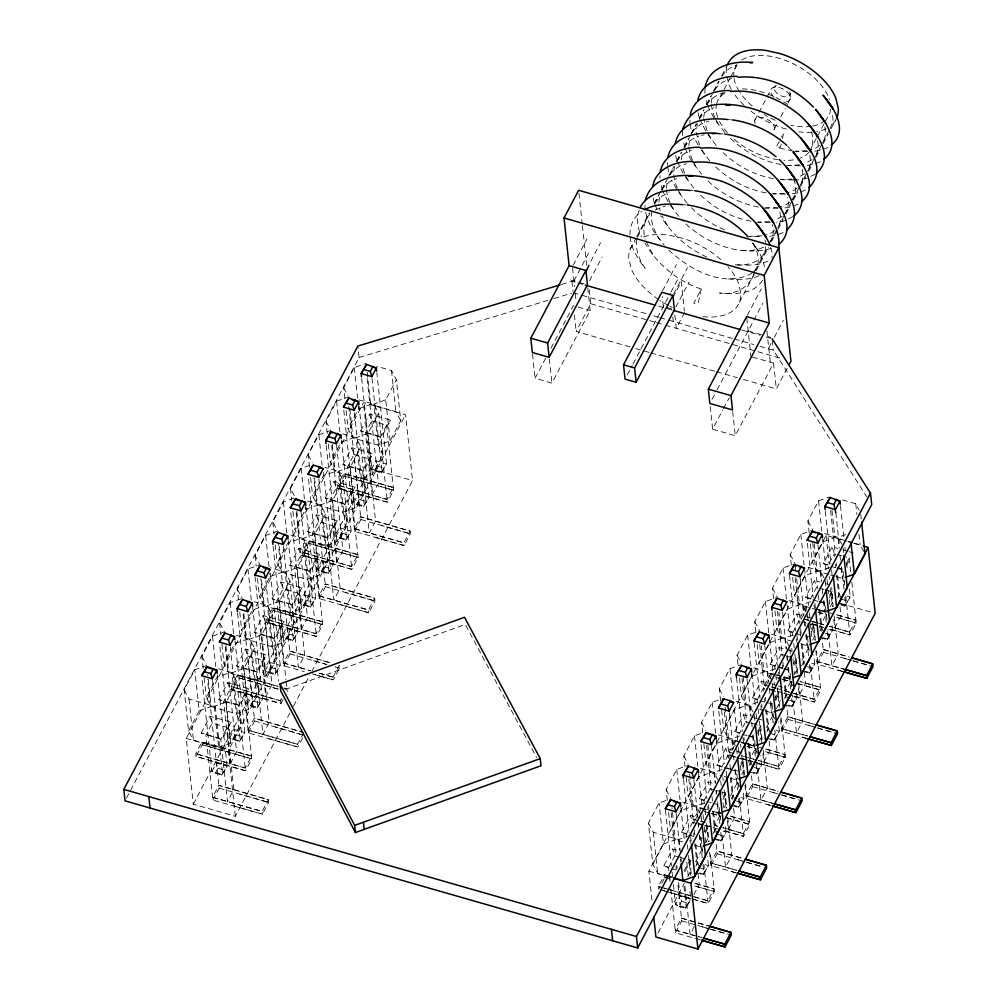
<?xml version="1.0" encoding="UTF-8"?>
<svg xmlns="http://www.w3.org/2000/svg" width="999" height="999" viewBox="0 0 999 999"><rect width="100%" height="100%" fill="white"/><g stroke="black" fill="none" stroke-linecap="round" stroke-linejoin="round"><path stroke-width="0.75" stroke-dasharray="5 3.75" d="M830.306 109.028L830.231 111.776A52.597 29.333 27.8 0 1 826.785 118.606L824.65 122.64M630.032 234.94C629.47 225.687 633.99 216.421 641.833 211.413M644.942 207.879L645.067 205.27M659.977 178.209L660.102 175.599M667.407 165.335L667.532 162.725M682.442 135.664L682.692 130.444M689.859 122.79L689.984 120.18M704.894 93.119L705.144 87.9M636.675 239.535C635.077 249.887 639.435 259.952 645.117 268.356C638.061 259.365 631.618 249.226 630.244 237.637M651.648 211.176C649.825 223.826 656.293 235.939 664.298 245.242M658.853 202.347L659.939 194.593M666.333 188.162L667.432 180.407M681.306 159.803L682.404 152.048M688.798 145.617L689.884 137.862M703.771 117.258L704.857 109.503M711.251 103.072L712.349 95.317M701.273 289.111L698.264 303.059L693.781 303.284L701.273 289.111C677.672 281.169 657.379 264.51 644.917 242.982M781.206 144.281L780.606 147.065L776.136 147.29L780.893 138.262M782.417 138.686L783.616 133.104L781.58 136.975M779.083 225.287L780.694 220.055L779.932 211.601M801.548 182.742L803.159 177.51L802.384 169.056M809.028 168.556L810.639 163.324L809.877 154.87M816.52 154.37L818.131 149.151L818.056 143.244L816.308 136.863M824 140.197L825.611 134.965L824.849 126.511M639.248 210.002C635.776 218.644 637.812 228.496 641.595 236.713M637.487 237.138L649.587 212.899M674.912 166.221C672.352 173.626 674.412 181.793 677.559 188.699M697.377 123.676L696.216 132.78L699.525 144.917M126.486 798.089L359.066 357.505L357.992 347.49M218.631 668.88L231.98 672.714L236.85 681.842L241.246 722.914L230.607 743.056L218.656 747.352L193.419 740.109L188.549 730.993L184.166 689.922L194.793 669.767L206.756 665.471M203.184 668.506L201.885 656.343L212.525 636.201L224.475 631.892L219.605 622.764L230.245 602.622L240.871 598.801M238.474 599.837L237.337 589.198L247.964 569.055L259.927 564.747L255.057 555.619L265.684 535.476L277.647 531.181L272.777 522.052L283.416 501.898L295.367 497.602L290.497 488.474L301.136 468.331L311.763 464.51M309.528 467.07L308.229 454.895L318.856 434.752L330.819 430.457M327.247 433.491L325.949 421.328L336.576 401.186L348.539 396.878M344.805 398.401L343.668 387.749L354.308 367.607L366.258 363.311M188.549 730.993L199.188 710.838L194.793 669.767M236.351 635.302L249.713 639.135L254.57 648.264L258.966 689.335L248.326 709.477L236.376 713.786L211.139 706.543L206.281 697.414L216.908 677.272L228.858 672.964L254.096 680.207L266.046 675.911L276.686 655.769L272.302 614.697L267.432 605.569L254.071 601.735M225.936 645.591L228.858 672.964L224.001 663.836L234.628 643.693L246.591 639.397L271.815 646.64L283.778 642.332L294.405 622.19L290.022 581.118L285.152 571.99L270.317 567.732M243.818 613.536L246.591 639.397L241.721 630.269L252.36 610.127L264.31 605.819L289.548 613.061L301.498 608.766L312.138 588.611L307.742 547.539L302.872 538.411L288.037 534.153M261.551 579.957L264.31 605.819L259.44 596.69L270.08 576.548L269.755 573.501M307.242 501.011L320.604 504.845L325.462 513.973L329.857 555.044L319.218 575.187L307.267 579.482L282.03 572.252L277.173 563.124L287.799 542.969L299.762 538.673L324.987 545.916L336.938 541.608L347.577 521.466L343.194 480.394L338.324 471.266L324.962 467.432M296.828 511.288L299.762 538.673L294.892 529.545L305.519 509.403L305.195 506.356M342.682 433.866L356.044 437.699L360.914 446.828L365.297 487.899L354.67 508.041L342.707 512.337L317.482 505.094L312.612 495.966L323.251 475.824L335.202 471.528L360.439 478.771L372.39 474.463L383.029 454.32L378.633 413.249L373.763 404.12L358.928 399.862M332.28 444.143L335.202 471.528L330.332 462.4L340.971 442.257L352.922 437.949L378.159 445.192L390.109 440.896L400.749 420.741L396.353 379.67L391.496 370.554L376.648 366.283M349.837 409.053L352.922 437.949L348.064 428.821L358.691 408.678L358.366 405.631M289.897 712.961L235.339 816.308L193.294 804.232L186.251 738.411L363.486 402.672L405.544 414.735L412.575 480.569L312 671.091M201.199 733.029L210.065 716.246L231.094 722.277L222.228 739.06L220.841 739.335L201.199 733.029L222.228 739.06M218.918 699.45L227.784 682.667L248.813 688.698L239.947 705.494L223.639 701.473L218.918 699.45L239.947 705.494M236.651 665.883L245.504 649.1L266.533 655.132L257.68 671.915L241.358 667.906L236.651 665.883L257.68 671.915M254.37 632.305L263.237 615.521L284.253 621.553L275.399 638.349L274.013 638.611L254.37 632.305L275.399 638.349M272.09 598.738L280.956 581.942L301.985 587.986L293.119 604.77L276.81 600.749L272.09 598.738L293.119 604.77M289.81 565.159L298.676 548.376L319.705 554.408L310.839 571.191L309.465 571.465L289.81 565.159L310.839 571.191M307.542 531.593L316.396 514.797L337.425 520.829L328.571 537.624L327.185 537.887L307.542 531.593L328.571 537.624M325.262 498.014L334.128 481.231L355.144 487.262L346.291 504.045L344.905 504.32L325.262 498.014L346.291 504.045M342.982 464.435L351.848 447.652L372.877 453.683L364.011 470.479L362.625 470.741L342.982 464.435L364.011 470.479M360.701 430.869L369.568 414.086L390.597 420.117L381.73 436.9L380.357 437.175L360.701 430.869L381.73 436.9M210.065 716.246L212.213 723.126L205.919 735.052L212.862 800.062L262.425 814.185L268.631 802.434L268.331 799.675L218.856 785.376L212.575 797.302L262.138 811.425L262.425 814.185L233.441 805.931M227.784 682.667L229.932 689.56L223.639 701.473L230.294 763.723L245.217 768.006L251.511 756.093L201.948 741.97L195.742 753.721L196.041 756.48L245.517 770.766L251.81 758.853L244.855 693.843L248.813 688.698M280.956 581.942L283.104 588.836L276.81 600.749L283.753 665.771L304.333 671.628M298.676 548.376L300.824 555.257L294.53 567.182L301.186 629.432L316.109 633.716L322.402 621.79L272.839 607.667L266.646 619.417L266.933 622.177L316.408 636.475L322.702 624.562L315.746 559.54L319.705 554.408M316.396 514.797L318.544 521.69L312.25 533.603L319.205 598.613L368.768 612.749L374.962 600.998L374.675 598.226L325.199 583.94L318.906 595.854L368.469 609.977L368.768 612.749L339.785 604.482M334.128 481.231L336.263 488.111L329.982 500.037L336.626 562.287L351.561 566.57L357.854 554.645L308.291 540.521L302.085 552.272L302.385 555.032L351.86 569.33L358.142 557.405L351.198 492.395L355.144 487.262M369.568 414.086L371.715 420.966L365.422 432.879L372.078 495.129L387 499.425L393.294 487.5L343.731 473.376L337.537 485.127L337.824 487.887L387.3 502.185L393.594 490.259L386.638 425.249L390.597 420.117M230.607 743.056L226.211 701.985L236.85 681.842M248.326 709.477L243.943 668.406L254.57 648.264M266.046 675.911L261.663 634.84L272.302 614.697M283.778 642.332L279.383 601.261L290.022 581.118M301.498 608.766L297.103 567.694L307.742 547.539M319.218 575.187L314.835 534.115L325.462 513.973M336.938 541.608L332.555 500.536L343.194 480.394M354.67 508.041L350.274 466.97L360.914 446.828M372.39 474.463L368.007 433.391L378.633 413.249M390.109 440.896L385.726 399.825L396.353 379.67M193.294 804.232L370.517 468.494L363.486 402.672M221.666 775.187L227.098 766.121L216.408 763.049L211.913 771.578L221.666 775.187L227.098 766.121L217.345 674.874M239.385 741.62L244.817 732.542L234.141 729.482L229.633 738.011L239.385 741.62L244.817 732.542L235.065 641.308M292.557 640.896L297.989 631.818L287.3 628.758L282.804 637.287L292.557 640.896L297.989 631.818L288.236 540.584M310.277 607.317L315.709 598.251L305.032 595.179L300.524 603.708L310.277 607.317L315.709 598.251L305.956 507.005M327.997 573.751L333.429 564.672L322.752 561.613L318.244 570.142L327.997 573.751L333.429 564.672L323.189 468.793M345.716 540.172L351.149 531.106L340.472 528.034L335.976 536.563L345.716 540.172L351.149 531.106L341.408 439.86M381.168 473.026L386.601 463.948L375.924 460.889L371.416 469.418L381.168 473.026L386.601 463.948L376.848 372.714M215.247 773.351L217.957 768.231L216.408 763.049M232.979 739.772L235.677 734.665L234.141 729.482M237.6 613.186L247.352 704.432L250.699 706.206L253.396 701.086L251.86 695.903L242.932 612.399M254.995 576.523L265.085 670.853L268.419 672.627L271.129 667.507L269.58 662.337L260.652 578.821M286.139 639.06L288.848 633.94L287.3 628.758M303.871 605.481L306.568 600.362L305.032 595.179M321.591 571.903L324.288 566.795L322.752 561.613M339.31 538.336L342.02 533.216L340.472 528.034M343.781 410.202L353.696 502.997L357.043 504.757L359.74 499.637L358.191 494.468L348.776 406.318M374.762 471.191L377.46 466.071L375.924 460.889M235.339 816.308L228.309 750.474L405.544 414.735M250.699 706.206L257.105 708.041L262.537 698.975L252.622 606.181M268.419 672.627L274.825 674.462L280.257 665.396L270.017 569.517M357.043 504.757L363.449 506.605L368.881 497.527L359.128 406.293M245.504 649.1L247.652 655.981L241.358 667.906L248.314 732.916L297.877 747.04L297.577 744.28L248.014 730.157L254.308 718.231L302.385 732.13L254.308 718.231M283.466 662.999L310.652 670.754L283.466 662.999L289.747 651.086L330.819 662.961L289.747 651.086M375.224 537.337L404.208 545.591L403.921 542.832L354.358 528.708L360.639 516.795L410.114 531.081L410.414 533.841L404.208 545.591L354.645 531.468L347.702 466.458L353.996 454.545L351.848 447.652M212.862 800.062L219.156 788.136L207.492 679.545M248.314 732.916L254.608 720.991L247.652 655.981L262.587 660.264L269.231 722.514L262.949 734.44L256.293 672.19L262.587 660.264L266.533 655.132M283.753 665.771L290.047 653.846L278.209 543.706M319.205 598.613L325.499 586.7L313.823 478.096M354.645 531.468L360.939 519.555L353.996 454.545L368.918 458.828L375.574 521.078L369.28 532.991L362.625 470.741L368.918 458.828L372.877 453.683M283.054 699.65L280.969 703.621L231.493 689.335L237.687 677.584L237.4 674.812L277.997 686.375L237.4 674.812L231.194 686.563L280.669 700.861L282.068 698.214M293.456 706.218L309.84 675.174M303.783 732.529L297.577 744.28L248.014 730.157M302.697 737.899L297.877 747.04L268.893 738.773M573.089 265.259L587.012 238.886M573.926 280.894L588.548 253.197M586.613 269.143L600.549 242.769M586.987 269.917L589.772 264.648M587.774 287.812L590.209 310.539L551.91 383.092L535.089 378.259L545.929 357.729M550.986 348.151L573.389 305.706L576.673 306.656M589.535 280.819L602.072 257.08M629.919 346.903L576.136 331.468L590.759 303.771L589.123 288.436M630.107 249.275L635.926 238.249M636.65 236.875L649.025 213.449M654.108 203.796L660.664 191.396M661.388 190.022L665.759 181.756M668.668 176.236L673.751 166.596M676.66 161.076L681.031 152.81M683.94 147.303L688.299 139.036M691.208 133.516L696.303 123.876M699.213 118.369L703.583 110.09M706.493 104.583L710.851 96.316M713.761 90.797L718.855 81.156M721.765 75.649L727.584 64.623M654.345 203.871L659.115 194.842M661.837 189.685L667.282 179.37M670.004 174.213L674.088 166.483M676.81 161.326L681.568 152.298M684.29 147.14L689.735 136.826M691.096 134.253L696.54 123.938M699.263 118.781L704.033 109.753M706.755 104.595L712.2 94.281M713.561 91.708L719.005 81.394M720.029 97.153L729.944 78.347M730.656 77.01L737.037 64.923M662.512 290.921L676.435 264.548M754.807 120.192L770.753 89.972M627.21 375L632.267 365.422M632.991 364.048L670.304 293.369M671.003 292.045L677.971 278.858M673.588 294.106L687.512 267.72M672.976 297.452L681.268 281.73L684.402 311.064M675.811 307.093L689.035 282.03M774.275 129.146L777.896 122.278M780.793 116.783L785.152 108.541M788.049 103.047L790.221 98.926M684.565 312.612L676.273 328.334L674.625 312.887M809.764 150.837L816.857 137.412M817.557 136.064L823.938 123.976M754.582 271.691C750.461 287.312 734.952 295.654 719.53 293.057C734.502 294.143 753.958 294.867 762.624 279.995M755.269 270.404L767.519 247.203M770.241 242.045L777.047 229.146M777.721 227.859L784.527 214.972M785.214 213.674L792.02 200.787M792.694 199.5L799.5 186.601M800.187 185.315L806.992 172.427M807.667 171.141L814.472 158.242M815.159 156.955L821.965 144.056M822.639 142.77L829.445 129.882M830.132 128.596L833.104 120.779L832.329 112.325M739.46 302.222L755.469 271.903M756.193 270.529L768.568 247.103M771.478 241.596L777.297 230.569M778.021 229.183L783.116 219.543M786.026 214.036L790.384 205.757M793.293 200.25L797.664 191.983M800.574 186.476L805.656 176.823M808.566 171.316L812.936 163.049M815.846 157.53L820.204 149.263M823.126 143.756L828.208 134.103M831.118 128.596L836.937 117.57M747.327 315.259L761.263 288.886M712.037 399.338L716.37 391.121M717.095 389.76L762.786 303.197M752.409 357.08L773.563 363.149L735.264 435.701L712.624 429.208L722.739 410.04M723.463 408.666L729.245 397.714M768.743 347.902L771.528 342.62M774.312 337.35L783.366 320.192M743.456 379.483L776.323 388.911L788.149 366.483M668.056 876.31L657.667 873.338L652.809 864.21L648.413 823.139L659.053 802.996L671.003 798.688M667.282 800.211L666.133 789.56L676.773 769.417L688.723 765.122M685.002 766.633L683.865 755.993L694.492 735.838L701.136 733.453M702.722 733.066L701.585 722.414L712.212 702.272L722.839 698.451M720.604 701.011L719.305 688.835L729.944 668.693L740.571 664.872M738.011 664.397L737.025 655.269L747.664 635.127L758.291 631.293M755.893 632.342L754.757 621.69L765.384 601.548L776.011 597.727M773.613 598.763L772.477 588.124L783.104 567.969L793.73 564.148M791.333 565.197L790.197 554.545L800.836 534.403L811.463 530.581M809.227 533.141L807.916 520.966L818.556 500.824L829.182 497.002M651.972 900.236L648.863 871.153L826.098 535.414L846.403 541.246M652.809 864.21L663.436 844.068L659.053 802.996M682.816 841.895L675.399 839.759L670.529 830.631L681.156 810.489L693.119 806.181L706.48 810.014M689.697 774.237L693.119 806.181L688.249 797.065L698.888 776.91L710.838 772.614L722.714 776.023M707.916 745.229L710.838 772.614L705.968 763.486L716.608 743.343L728.558 739.035L740.434 742.444M725.149 707.092L728.558 739.035L723.701 729.907L734.327 709.765L746.29 705.469L753.708 707.592M743.194 676.56L746.29 705.469L741.42 696.34L752.047 676.198L751.723 673.151M772.914 674.45L764.01 671.89L759.14 662.762L769.779 642.619L769.455 639.572M792.12 641.296L781.73 638.324L776.86 629.195L787.499 609.04L799.45 604.745L817.269 609.852M796.69 578.883L799.45 604.745L794.592 595.616L805.219 575.474L817.182 571.166L829.045 574.575M814.247 543.793L817.182 571.166L812.312 562.037L822.939 541.895L834.902 537.599L846.777 541.008M668.855 870.828L668.531 867.794L663.811 865.783L672.677 848.988L682.492 851.81M686.575 837.262L686.251 834.227L681.53 832.204L690.396 815.421L700.212 818.231M704.295 803.683L703.97 800.649L699.263 798.626L708.116 781.842L713.723 783.453M729.158 769.218L716.982 765.059L725.848 748.276L731.455 749.874M743.568 714.697L745.716 721.578L739.422 733.503L734.702 731.48L743.568 714.697L750.574 716.708M757.467 702.959L757.142 699.924L752.422 697.914L761.288 681.118L771.103 683.94M775.187 669.392L774.862 666.358L770.154 664.335L779.008 647.552L786.026 649.562M792.919 635.814L792.594 632.779L787.874 630.756L796.74 613.973L805.144 616.383M817.781 601.348L805.594 597.19L814.46 580.407L820.067 582.005M835.501 567.769L823.313 563.611L832.179 546.828L837.786 548.439M664.173 878.783L658.653 889.222L658.353 886.463L664.56 874.712L668.768 875.911M704.22 808.778L700.012 807.567L693.806 819.317L694.105 822.077M668.531 867.794L674.824 855.881L672.677 848.988M686.251 834.227L692.544 822.302L690.396 815.421M703.97 800.649L710.264 788.735L708.116 781.842M721.703 767.07L727.984 755.157L725.848 748.276M757.142 699.924L763.436 688.011L761.288 681.118M774.862 666.358L781.156 654.432L779.008 647.552M792.594 632.779L798.875 620.866L796.74 613.973M810.314 599.213L816.608 587.287L814.46 580.407M694.792 820.778L700.299 810.326L700.012 807.567M684.153 870.753L689.747 860.164L680.794 857.592M704.682 831.88L709.053 824.537M723.101 796.99L726.773 790.958M740.821 763.411L744.505 757.392M757.841 731.168L760.639 725.861L757.654 725.012M775.574 697.589L778.358 692.295L766.42 688.86M793.293 664.023L796.091 658.716L793.106 657.866M811.712 629.12L815.396 623.089M829.432 595.541L834.689 587.462M846.465 563.299L849.25 558.004L843.281 556.281M684.839 871.815L690.971 860.189M705.294 833.079L709.377 825.324M723.014 799.5L727.097 791.757M740.734 765.921L744.143 759.465M757.779 733.641L761.862 725.898M775.499 700.074L778.908 693.618M793.905 665.209L797.989 657.454M811.625 631.63L815.721 623.888M829.345 598.051L832.754 591.595M846.39 565.771L850.486 558.029M658.041 932.941L684.215 883.353M687.749 876.66L692.02 868.568M695.579 861.825L702.709 848.326M705.556 842.931L709.115 836.175M713.386 828.084L720.341 814.909M723.9 808.166L727.459 801.423M730.319 796.016L738.149 781.181M741.708 774.437L745.279 767.682M748.126 762.287L755.793 747.751M759.352 741.021L762.911 734.277M766.47 727.522L773.601 714.035M776.448 708.628L780.719 700.536M784.277 693.793L791.932 679.308L783.516 676.885L791.945 679.27M794.792 673.875L797.639 668.468M801.922 660.376L809.04 646.877M812.599 640.134L816.171 633.391M819.018 627.996L826.685 613.461M830.256 606.68L833.129 601.248L831.655 587.462M695.853 866.183L697.777 862.524L695.629 842.419M712.924 833.828L715.496 828.945L713.348 808.84M731.293 799.025L733.229 795.379L731.081 775.274M749.013 765.459L750.948 761.8L748.963 743.244M766.745 731.88L768.668 728.234L766.683 709.665M784.465 698.313L786.388 694.655L784.24 674.55M801.548 665.958L804.12 661.076L801.972 640.971M819.904 631.156L821.84 627.509L819.692 607.404M837.637 597.589L839.56 593.93L837.412 573.826M673.401 884.515L675.549 904.619L678.895 906.393L681.593 901.273L680.057 896.091L678.571 882.179M678.895 906.393L685.302 908.228L690.734 899.162L680.057 896.091L675.549 904.619L686.238 907.691L690.734 899.162M696.615 872.814L703.021 874.662L708.453 865.584L707.467 856.305M714.335 839.247L720.754 841.083L726.186 832.017L725.361 824.287M732.067 805.669L738.473 807.517L743.905 798.438L743.081 790.709M749.787 772.102L756.193 773.938L761.625 764.872L760.639 755.594M767.507 738.523L773.913 740.359L779.345 731.293L778.358 722.015M785.239 704.957L791.645 706.793L797.077 697.714L796.253 689.984M802.959 671.378L809.365 673.214L814.797 664.148L813.81 654.869M820.679 637.799L827.085 639.647L832.517 630.569L831.692 622.839M840.971 604.969L844.804 606.068L850.236 597.002L849.088 586.176M695.766 935.913L675.187 930.044L681.468 918.131L708.603 925.998M710.626 862.899L736.5 870.279L710.626 862.899L716.92 850.986L742.732 858.466L716.92 850.986M773.288 803.471L746.078 795.753L752.359 783.828L778.171 791.32M807.404 735.951L781.518 728.608L787.811 716.683L813.623 724.175M845.504 669.555L816.97 661.463L823.251 649.537L849.063 657.017M700.037 939.784L675.474 932.804L681.768 920.891L677.584 881.692M735.851 872.764L710.926 865.658L717.22 853.745L715.946 841.87M769.842 805.206L746.365 798.513L752.659 786.6L751.385 774.725M806.742 738.473L781.817 731.368L788.111 719.442L786.675 706.056M842.182 671.328L817.257 664.223L823.551 652.297L822.127 638.91M694.305 926.398L690.109 934.327L684.752 884.227M668.169 889.285L707.829 900.761L714.123 888.835L693.543 882.979L714.123 888.835M743.281 833.616L722.739 827.671L743.281 833.616L749.575 821.69L728.995 815.821L749.575 821.69M778.721 766.458L758.179 760.526L778.721 766.458L785.014 754.545L764.435 748.676L785.014 754.545M814.173 699.312L782.904 690.284L814.173 699.312L820.466 687.399L799.887 681.53L820.466 687.399M849.612 632.167L829.07 626.236L849.612 632.167L855.906 620.254L835.326 614.385L855.906 620.254M721.778 76.486L724.687 72.353L729.857 68.169L736.388 65.097M715.022 89.635C718.593 83.866 724.999 80.257 731.468 78.646M706.805 104.858C710.664 98.189 717.869 94.043 725.262 92.507M699.312 119.031L702.235 114.897L707.392 110.714L713.923 107.642M692.557 132.18C696.128 126.411 702.547 122.802 709.003 121.191M684.34 147.402L687.262 143.257L692.419 139.086L698.95 136.001M676.86 161.576L679.77 157.442L684.939 153.259L691.47 150.187M670.104 174.725C673.676 168.956 680.082 165.347 686.55 163.736M661.887 189.947L664.797 185.802L669.967 181.631L676.498 178.546M655.132 203.097L657.317 199.987L662.474 195.804L669.005 192.732M649.825 214.173C643.606 220.879 642.632 230.707 645.142 239.223M791.633 200.212C796.89 194.618 796.415 186.139 793.855 179.408M784.153 214.385C788.286 209.902 789.185 203.122 787.412 197.415M769.18 242.757C773.663 237.912 774.225 230.544 772.09 224.5M753.396 272.215C761.238 264.385 758.428 252.023 753.046 243.656L758.528 251.111L762.487 259.066L764.522 266.683M337.425 520.829L333.479 525.973L327.185 537.887L333.841 600.137L340.122 588.224L333.479 525.973L318.544 521.69M301.985 587.986L298.027 593.119L291.733 605.032L298.389 667.282L304.683 655.369L298.027 593.119L283.104 588.836M284.253 621.553L280.307 626.698L274.013 638.611L278.559 681.118M231.094 722.277L227.135 727.409L220.841 739.335L227.497 801.585L233.791 789.66L227.135 727.409L212.213 723.126M815.259 174.238L805.731 178.659L797.077 180.032M792.794 216.783L783.266 221.204L776.061 222.352M819.58 145.429L816.021 147.977L809.914 150.262M812.1 159.603L804.869 163.524M804.607 173.789L797.377 177.71M797.127 187.974L793.568 190.522L787.449 192.807M789.635 202.148L786.076 204.695L779.969 206.993M782.155 216.333L774.924 220.255M774.662 230.519L771.103 233.067L764.997 235.352M752.21 273.064C724.05 288.998 688.91 269.455 668.019 249.35M772.989 87.687L776.26 85.689A8.604 4.795 27.8 0 0 780.768 95.704A8.604 4.795 27.8 0 0 789.747 91.896M363.449 506.605L368.881 497.527L358.191 494.468L353.696 502.997L364.373 506.056L354.295 411.725M274.825 674.462L280.257 665.396L269.58 662.337L265.085 670.853L275.761 673.925L265.684 579.595M257.105 708.041L262.537 698.975L251.86 695.903L247.352 704.432L258.042 707.492L247.952 613.161M844.804 606.068L850.236 597.002L842.232 594.705M827.085 639.647L832.517 630.569L828.508 629.42M809.365 673.214L814.797 664.148L810.788 662.999M791.645 706.793L797.077 697.714L789.06 695.416M773.913 740.359L779.345 731.293L771.34 728.995M756.193 773.938L761.625 764.872L753.621 762.562M738.473 807.517L743.905 798.438L739.897 797.289M720.754 841.083L726.186 832.017L722.177 830.868M703.021 874.662L708.453 865.584L700.449 863.286M685.302 908.228L686.238 907.691L683.591 882.941M654.994 209.99L665.371 205.969M827.971 147.515L820.703 150.3L813.486 151.436M820.479 161.701L813.211 164.473L806.006 165.622M805.506 190.06L798.238 192.844L791.033 193.981M798.026 204.246L790.758 207.018L783.541 208.167M783.054 232.605L775.786 235.377L768.568 236.526M771.203 248.451C739.322 257.055 704.295 243.381 681.98 219.98M768.081 260.964C757.654 266.196 745.778 265.259 734.502 264.685C747.252 266.533 766.383 261.276 765.684 245.467M759.14 275.699C749.125 280.494 737.761 279.308 727.01 278.871M763.623 247.24L757.504 249.538L750.224 250.637L741.982 250.512M285.202 689.51L465.284 624.437L536.6 757.529M358.691 408.678L370.654 404.383L395.879 411.613L400.749 420.741M385.726 399.825L373.763 404.12L378.159 445.192L383.029 454.32M368.007 433.391L356.044 437.699L360.439 478.771L365.297 487.899M350.274 466.97L338.324 471.266L342.707 512.337L347.577 521.466M305.519 509.403L317.482 505.094L314.548 477.722M332.555 500.536L320.604 504.845L324.987 545.916L329.857 555.044M314.835 534.115L302.872 538.411L307.267 579.482L312.138 588.611M270.08 576.548L282.03 572.252L279.27 546.391M297.103 567.694L285.152 571.99L289.548 613.061L294.405 622.19M279.383 601.261L267.432 605.569L271.815 646.64L276.686 655.769M261.663 634.84L249.713 639.135L254.096 680.207L258.966 689.335M243.943 668.406L231.98 672.714L236.376 713.786L241.246 722.914M199.188 710.838L211.139 706.543L207.73 674.6M184.166 689.922L189.023 699.05L214.261 706.281L226.211 701.985M845.991 534.477L838.024 537.337L824.662 533.503M829.595 567.569L820.291 570.916L805.456 566.658M810.539 601.623L802.572 604.482L787.736 600.224M769.779 642.619L781.73 638.324L778.97 612.462M792.819 635.189L784.852 638.061L770.004 633.803M752.047 676.198L764.01 671.89L761.25 646.028M775.099 668.768L767.132 671.64L752.284 667.382M757.379 702.347L749.4 705.207L736.051 701.373M739.647 735.913L731.68 738.785L718.318 734.952M721.927 769.492L713.96 772.352L697.627 767.669M704.208 803.059L696.241 805.931L679.907 801.248M721.003 812.474L718.343 813.423L712.412 811.725M663.436 844.068L675.399 839.759L671.977 807.816M648.413 823.139L653.284 832.267L678.508 839.51L689.135 835.676M561.538 284.415L571.94 281.268L576.423 282.555M359.066 357.505L547.889 300.362M553.833 298.564L571.678 293.169M701.523 135.377L704.095 134.74M766.096 702.497L773.451 703.945L770.654 703.134M806.992 150.699L794.392 151.236M799.512 164.885L788.273 165.434M792.02 179.071L780.793 179.62M784.54 193.244L773.301 193.806M778.508 207.205L765.821 207.979M769.567 221.616L758.328 222.165M762.075 235.789L749.475 236.326L762.936 236.726M807.854 151.636L795.704 151.299M800.374 165.822L786.9 165.422M794.28 180.007L779.42 179.595M785.401 194.181L771.927 193.781M777.909 208.366L764.447 207.967M770.429 222.54L756.955 222.14M727.459 119.555L730.581 119.755M719.979 133.741L723.089 133.941M690.034 190.472L693.144 190.659M682.542 204.645L685.664 204.845M792.906 151.011L776.136 147.29M780.956 164.51C761.363 160.939 743.019 150.899 728.92 136.888M773.463 178.684C753.883 175.125 735.526 165.072 721.44 151.074M765.983 192.869C746.39 189.31 728.046 179.258 713.948 165.26M758.491 207.055C738.91 203.484 720.554 193.444 706.468 179.433M751.011 221.229C731.418 217.67 713.074 207.617 698.975 193.619M786.313 129.008L784.377 128.584A60.827 33.929 27.8 0 1 749.824 110.265M830.032 612.899L834.003 614.01M837.836 670.079L843.144 671.565M797.527 683.553L820.753 690.159L814.472 702.072L788.661 694.592M802.397 737.237L806.368 738.348M766.945 804.382L770.928 805.494M726.635 817.844L749.862 824.45L743.581 836.375L723.039 830.431L743.581 836.375L739.223 795.654M731.505 871.528L736.8 873.014M393.294 487.5L343.731 473.376L344.031 476.136L337.824 487.887L387.3 502.185L380.357 437.175L386.638 425.249L371.715 420.966M825.986 611.725L816.171 608.928L827.372 612.162M818.231 612.187L826.935 614.672M354.358 528.708L403.921 542.832L410.114 531.081L360.639 516.795M816.97 661.463L845.479 669.58M357.854 554.645L308.291 540.521L308.579 543.281L302.385 555.032L351.86 569.33L344.905 504.32L351.198 492.395L336.263 488.111M776.51 674.874L782.13 676.473L776.51 674.874M781.343 678.92L775.549 677.272L781.006 678.845M782.791 679.332L791.483 681.817M797.277 683.466L820.753 690.159L816.57 650.961M318.906 595.854L368.469 609.977L374.675 598.226L325.199 583.94M781.518 728.608L807.392 735.976M322.402 621.79L272.839 607.667L273.139 610.426L266.933 622.177L316.408 636.475L309.465 571.465L315.746 559.54L300.824 555.257M743.868 742.819L735.451 740.421L729.258 752.172L729.545 754.932L735.339 756.605M745.279 743.219L755.094 746.016M759.14 747.165L763.111 748.301M747.339 746.49L756.043 748.963M746.078 795.753L773.263 803.508M314.485 674.525L333.316 679.894L339.523 668.144L339.223 665.384L333.029 677.135L333.316 679.894L312.287 673.863M702.809 808.366L707.03 809.565M278.434 689.185L237.687 677.584L278.296 689.135M711.9 813.636L720.591 816.108M726.385 817.756L749.862 824.45L745.516 783.728M251.511 756.093L201.948 741.97L202.248 744.73L196.041 756.48L245.517 770.766L238.574 705.756L244.855 693.843L229.932 689.56M664.56 874.712L664.859 877.472L670.654 879.132M212.575 797.302L262.138 811.425L268.331 799.675L218.856 785.376M675.187 930.044L694.355 935.514M570.641 279.945L577.984 282.055M579.333 282.442L584.74 284.003M671.653 308.941L663.348 306.556L662.275 296.541M748.164 330.894L764.547 335.589M767.519 336.451L770.816 337.387M577.922 282.979L583.891 284.703M658.578 306.131L672.027 309.99M742.245 330.132L760.164 335.277M766.146 337L770.616 338.286M573.164 292.719L580.631 294.867M582.13 295.292L647.851 314.148M653.833 315.871L658.316 317.158M659.802 317.582L667.27 319.73M668.768 320.155L733.004 338.586M734.502 339.011L753.92 344.593M759.889 346.303L773.338 350.162L866.707 496.753M590.759 303.771L654.994 322.202M656.493 322.627L663.96 324.775M665.459 325.199L781.98 358.641M578.034 307.043L590.209 310.539M635.901 348.614L649.338 352.472M650.836 352.897L715.072 371.328M716.558 371.765L737.474 377.759M842.382 499.937L855.743 503.771L859.215 510.289M848.263 541.433L852.709 542.707M854.195 543.131L860.127 544.842L864.297 552.659M847.851 541.658L852.197 542.907M853.646 543.319L862.349 545.816M843.393 550.049L847.602 551.248M849 551.66L853.208 552.859M841.795 555.856L834.327 553.721L832.179 546.828M823.313 563.611L828.92 565.222M837.337 567.632L842.944 569.243M836.987 568.206L842.969 569.917M830.531 574.999L834.989 576.286M836.475 576.71L842.407 578.409L844.492 582.33M825.674 583.616L828.471 584.427M819.592 588.149L824.063 589.435M825.561 589.86L831.53 591.57L833.154 606.755M377.46 466.071L383.866 467.907M841.108 599.113L847.514 600.948M370.517 468.494L412.575 480.569M840.384 603.321L872.289 612.487M840.396 603.995L845.741 605.531L844.754 596.253M805.594 597.19L811.2 598.801M819.617 601.211L825.224 602.822M819.267 601.773L825.236 603.496L827.022 620.192M818.755 610.277L824.687 611.987L826.772 615.896M817.856 612.1L826.26 614.522M806.543 616.795L810.751 617.994M811.65 623.851L821.465 626.673M801.872 621.715L806.343 623.001M807.841 623.438L813.81 625.149L815.434 640.334M359.74 499.637L366.146 501.486M829.794 634.527L823.376 632.692L821.84 627.509M822.676 637.562L828.021 639.098L827.197 631.368M787.874 630.756L797.689 633.578M806.093 635.988L808.903 636.8M795.579 633.641L800.049 634.927M801.023 643.856L806.967 645.554L809.053 649.475M853.396 660.963L868.818 665.384M787.424 649.962L791.633 651.173M785.639 655.719L781.156 654.432L781.48 657.467M787.125 656.143L791.608 657.429M342.02 533.216L348.426 535.052M812.062 668.106L805.656 666.258L804.12 661.076M804.957 671.141L810.289 672.677L809.302 663.398M770.154 664.335L777.16 666.345M778.558 666.745L782.766 667.956M784.165 668.356L789.772 669.967M777.846 667.207L782.329 668.493M783.828 668.93L789.797 670.641L791.745 688.86M783.303 677.434L789.235 679.133L793.406 686.962M782.404 679.245L792.219 682.067M772.502 684.34L776.71 685.551M778.109 685.951L782.317 687.162M781.518 689.847L777.309 688.636L781.505 689.872M769.193 688.985L779.008 691.808M324.288 566.795L330.706 568.631M794.342 701.673L787.936 699.837L786.388 694.655M788.561 705.094L792.569 706.243L791.745 698.513M752.422 697.914L758.029 699.512M760.127 700.786L764.61 702.072M759.64 709.302L764.098 710.576M765.584 711.001L771.515 712.712L775.686 720.529M817.956 728.109L834.777 732.941M751.972 717.107L756.181 718.318M757.579 718.718L761.787 719.929M750.187 722.864L745.716 721.578L746.041 724.625M751.685 723.301L756.168 724.587M306.568 600.362L312.974 602.21M770.217 733.403L776.623 735.252M770.841 738.673L774.849 739.822L774.188 733.641M734.702 731.48L740.309 733.091M748.726 735.501L754.332 737.112M742.407 734.352L746.89 735.639M748.376 736.076L754.345 737.786L756.293 756.006M746.665 743.631L735.451 740.421L735.751 743.181L729.545 754.932L735.152 756.543M748.076 744.043L756.48 746.453M741.92 742.869L746.378 744.155M747.864 744.58L753.795 746.278L757.966 754.108M746.965 746.403L756.78 749.213M737.062 751.485L746.865 754.307M740.759 758.154L746.365 759.752M747.764 760.164L753.209 761.738M730.981 756.018L735.451 757.304M736.95 757.729L742.919 759.44L744.542 774.625M288.848 633.94L295.254 635.776M758.903 768.818L752.484 766.982L750.948 761.8M753.121 772.239L757.13 773.388L756.131 764.11M716.982 765.059L725.386 767.469M726.797 767.869L738.011 771.091M730.656 769.642L736.625 771.365L738.411 788.061M724.2 776.448L728.646 777.721M730.132 778.146L736.076 779.857L740.933 788.985M326.91 664.522L310.589 659.777M335.314 666.932L339.523 668.144L335.177 666.882M781.106 794.854L797.926 799.687M714.747 790.009L710.264 788.735L710.589 791.77M716.233 790.446L720.716 791.732M722.215 792.157L725.199 793.019L726.822 808.191M271.129 667.507L277.535 669.355M741.171 802.397L734.764 800.561L733.229 795.379M734.065 805.431L739.397 806.967L738.411 797.689M699.263 798.626L704.869 800.236M706.955 801.51L711.438 802.796M712.936 803.221L718.905 804.932L720.529 820.117M704.507 811.538L710.114 813.149M711.513 813.548L719.929 815.958M705.019 822.539L699.412 820.928L705.007 822.552M698.301 823.288L703.908 824.899M705.319 825.299L712.324 827.309M697.027 823.588L692.544 822.302L692.869 825.336M698.513 824.013L702.996 825.299M704.482 825.736L707.467 826.585L709.09 841.77M253.396 701.086L259.815 702.921M717.045 834.128L723.451 835.963M716.345 839.01L721.678 840.546L720.691 831.268M681.53 832.204L691.345 835.014M699.762 837.437L702.559 838.236M689.235 835.077L693.718 836.363M694.692 845.291L700.624 847.002L702.709 850.911M747.065 862.399L761.076 866.433M674.824 855.881L679.295 857.167M235.677 734.665L242.083 736.5M699.325 867.706L705.731 869.542M699.949 872.964L703.958 874.113L702.971 864.834M663.811 865.783L670.816 867.794M671.515 868.655L675.998 869.942M667.369 875.524L671.578 876.722M669.542 876.747L672.514 877.597M186.251 738.411L228.309 750.474M648.863 871.153L672.065 877.809M664.859 877.472L670.466 879.083M661.163 887.274L666.77 888.873M660.052 889.622L665.659 891.233M667.07 891.645L690.396 898.413M693.194 899.237L708.129 903.521L714.422 891.595L710.227 852.397M217.957 768.231L224.363 770.067M681.593 901.273L687.999 903.121M710.214 929.145L727.035 933.978M387 499.425L337.537 485.127L372.078 495.129L378.371 483.216L366.995 377.385M812.012 623.975L817.794 625.649M819.242 626.073L826.473 628.159M823.251 649.537L849.075 657.005M823.551 652.297L851.323 660.327M852.771 660.739L871.578 666.171M360.939 519.555L410.414 533.841L381.481 525.486M351.561 566.57L302.085 552.272L336.626 562.287L342.919 550.362L331.543 444.53M769.33 689.035L782.354 692.794M783.803 693.219L791.033 695.304M793.93 696.141L814.472 702.072L810.276 662.874M787.811 716.683L816.283 724.912M788.111 719.442L815.883 727.472M817.332 727.896L837.574 733.741M325.499 586.7L374.962 600.998L346.041 592.632M316.109 633.716L266.646 619.417L301.186 629.432L307.48 617.507L296.104 511.675M741.121 758.278L746.902 759.952M748.351 760.364L755.581 762.449M758.478 763.286L779.02 769.23L785.314 757.304L780.956 716.583M752.359 783.828L778.184 791.295M752.659 786.6L776.098 793.368M781.88 795.042L800.686 800.474M290.047 653.846L326.498 664.385M714.809 825.386L717.457 826.148M280.669 700.861L231.194 686.563L231.493 689.335L280.969 703.621L280.182 696.303M705.669 825.424L720.142 829.607M717.22 853.745L744.992 861.762M746.44 862.187L760.901 866.37M254.608 720.991L304.071 735.289L275.15 726.935M658.353 886.463L662.562 887.674M663.96 888.086L669.567 889.697M670.966 890.109L690.109 895.641M707.829 900.761L692.919 896.453L699.2 884.552L698.064 873.925M245.217 768.006L195.742 753.721L230.294 763.723L236.588 751.81L225.212 645.966M662.999 890.484L690.521 898.438M691.995 898.85L708.129 903.521L703.945 864.322M681.468 918.131L709.939 926.348M681.768 920.891L696.44 925.124M697.914 925.549L709.54 928.92M710.988 929.332L729.794 934.764M219.156 788.136L268.631 802.434L239.698 794.08M844.093 658.241L850.686 660.177M808.653 725.386L815.234 727.322M754.532 762.125L779.02 769.23L774.837 730.019M773.201 792.532L779.794 794.467M714.834 825.349L717.469 826.123M737.761 859.677L744.342 861.613M702.309 926.822L708.903 928.758M724.462 229.72C710.851 224.138 698.526 215.509 688.448 204.807M706.78 257.018C687.624 248.426 671.44 233.853 660.651 215.871M787.786 146.366L791.995 150.749M716.283 121.616L725.037 132.842M707.866 134.565L716.708 145.979M701.31 149.975L710.064 161.214M693.818 164.161L701.735 174.338M685.401 177.098L694.243 188.524M678.845 192.52L687.599 203.759M670.429 205.469L679.27 216.883M660.089 239.997C653.034 230.994 646.59 220.866 645.217 209.278M752.459 242.844L758.528 251.111L752.759 243.094M713.823 117.857L707.966 106.581M705.569 130.782L699.974 119.505M698.076 144.967L694.005 137.437M691.358 160.402L685.501 149.126M683.104 173.327L677.509 162.05M676.385 188.774L671.54 179.982M668.131 201.686L663.049 191.671M715.484 119.031L719.979 126.536M707.991 133.217L712.499 140.722M702.01 149.9L705.007 154.907M693.019 161.576L697.527 169.081M685.539 175.762L690.034 183.267M678.046 189.935L682.554 197.452M670.566 204.121L675.062 211.626M667.582 225.811L662.087 215.821M652.609 254.171L645.629 240.459M807.916 520.966L812.786 530.094M790.197 554.545L795.067 563.673M772.477 588.124L777.347 597.252M789.023 645.891L784.852 638.061L785.988 648.713M754.757 621.69L759.615 630.819M737.025 655.269L741.196 663.086M719.305 688.835L723.476 696.665M701.585 722.414L705.756 730.244M718.131 780.182L713.96 772.352L715.097 783.004M720.429 817.344L718.343 813.423L717.045 801.26M683.865 755.993L688.036 763.81M700.411 813.748L696.241 805.931L697.377 816.583M666.133 789.56L670.304 797.389M343.668 387.749L347.839 395.579M325.949 421.328L330.12 429.145M308.229 454.895L312.4 462.724M237.337 589.198L242.195 598.326M201.885 656.343L206.056 664.173M707.454 105.332L705.644 98.626M685.002 147.877L683.179 141.171M662.537 190.422L660.726 183.716M655.057 204.595L657.592 210.839M714.984 117.795L712.512 111.588L711.188 104.408M707.005 130.732L703.696 118.594M692.532 160.34L690.059 154.133L688.723 146.953M684.552 173.277L682.042 165.447M670.067 202.884L667.594 196.678L666.271 189.498M263.237 615.521L265.372 622.414L272.028 684.665L265.734 696.578L259.091 634.328L265.372 622.414L280.307 626.698L285.989 679.832M839.56 593.93L840.721 597.814M768.668 728.234L769.829 732.117M715.496 828.945L716.658 832.829M697.777 862.524L698.938 866.408M764.959 239.96L765.659 242.52M770.654 247.427L772.002 252.497L772.04 258.142M698.151 112.812L698.963 117.02M690.134 124.188L691.47 131.194M675.699 155.357L676.498 159.565M667.669 166.733L669.018 173.739M653.234 197.902L654.045 202.11M659.577 207.992L660.114 210.851M860.776 514.41L861.263 518.981M855.743 503.771L856.88 514.41M858.99 534.19L860.127 544.842M849.25 558.004L850.873 573.176M851.847 582.292L856.205 623.014L849.912 634.927L829.37 628.995L849.912 634.927L845.566 594.205M840.496 505.756L844.13 539.785M844.954 547.514L845.279 550.599M846.603 562.974L847.102 567.619M843.531 552.559L842.881 546.465L838.024 537.337L839.16 547.989M843.131 571.44L844.917 588.136M835.826 512.737L839.46 546.765M841.608 566.87L844.093 590.059M839.972 555.594L840.459 560.152M841.27 567.769L842.407 578.409M831.98 510.214L834.902 537.599M830.631 510.427L835.426 555.269M836.25 562.999L836.588 566.096M834.652 556.755L834.327 553.721L828.034 565.634L828.358 568.668M835.464 564.348L835.788 567.382M836.6 574.974L839.035 597.739M840.009 606.855L840.983 615.971L834.689 627.884L833.553 617.257M825.311 511.226L830.931 563.798M831.593 569.979L832.08 574.625M826.098 535.414L829.207 564.51M834.128 615.871L838.186 653.821L831.892 665.746L827.996 629.308M829.17 576.261L829.495 579.295M830.469 588.411L832.417 606.63M818.556 500.824L821.802 531.256M822.614 538.861L826.41 573.351M827.06 579.545L827.559 584.178M828.221 590.359L828.558 593.456M829.22 599.637L829.707 604.283M825.811 586.126L825.162 580.044L820.291 570.916L821.44 581.568M817.931 544.767L821.74 580.332M823.888 600.436L826.198 622.09M822.252 589.173L822.739 593.731M823.551 601.336L824.687 611.987M812.749 542.457L817.706 588.848M818.368 595.029L819.03 601.211M819.043 610.064L821.315 631.318M810.364 543.793L812.312 562.037M814.859 603.234L815.346 607.792M807.417 543.244L813.198 597.377M814.035 605.107L814.36 608.204M812.749 621.977L814.697 640.197M815.833 650.824L817.257 664.223M800.836 534.403L804.083 564.822M804.545 568.269L808.516 605.382M809.34 613.111L809.839 617.757M810.501 623.938L811.163 630.119M811.325 631.668L812.15 639.397M808.091 619.705L807.442 613.611L802.572 604.482L803.708 615.134M807.517 637.062L809.14 652.247M800.211 578.334L804.02 613.91M804.844 621.64L805.331 626.286M806.168 634.015L808.478 655.656M804.357 621.216L804.844 625.786M805.831 634.914L806.967 645.554M772.264 340.147L773.338 350.162M773.563 363.149L776.323 388.911M795.229 565.197L795.716 569.755M795.192 577.572L799.987 622.414M800.649 628.608L801.31 634.79M798.875 620.866L799.2 623.9M800.012 631.493L800.499 636.051M801.31 643.631L803.583 664.897M804.395 672.489L805.531 683.116L799.237 695.029L797.939 682.879M766.907 330.719L770.279 362.212M792.632 577.36L794.592 595.616M796.965 635.277L797.614 641.37M789.535 575.274L795.479 630.943M796.303 638.673L796.64 641.77M796.091 658.716L797.714 673.9M798.688 683.016L802.734 720.966L796.453 732.891L792.394 694.929M793.73 643.406L794.217 647.964M794.867 654.033L796.965 673.776M783.104 567.969L786.525 599.924M787.162 604.932L790.796 638.948M791.782 648.239L792.12 651.323M792.944 659.053L793.443 663.698M794.267 671.428L794.592 674.525M789.884 648.713L790.534 654.795M782.492 611.912L786.463 649.025M787.112 655.219L787.612 659.852M788.436 667.582L790.758 689.235M786.8 656.318L787.287 660.876M787.936 666.957L789.235 679.133M746.79 318.019L750.923 356.655M777.472 611.151L782.254 655.993M782.916 662.175L783.416 666.82M782.292 665.059L782.617 668.106M783.591 677.21L785.863 698.463M774.912 610.938L776.86 629.195M779.245 668.855L779.894 674.937M772.14 611.937L777.921 666.071M778.583 672.252L778.92 675.349M778.358 692.295L779.982 707.479M775.836 675.461L776.323 680.019M777.135 687.612L779.245 707.354M780.544 719.492L781.817 731.368M769.605 640.047L773.076 672.527M774.063 681.805L774.387 684.902M775.549 695.729L776.048 700.361M765.384 601.548L768.805 633.491M772.801 688.373L771.99 680.769L767.132 671.64L768.268 682.28M772.077 704.208L774.025 722.427M764.772 645.491L768.568 681.056M769.392 688.786L769.892 693.431M770.716 701.161L773.026 722.814M770.541 703.583L771.515 712.712M759.74 644.717L764.535 689.572M765.359 697.302L765.696 700.386M763.436 688.011L763.76 691.046M764.572 698.638L764.897 701.673M765.709 709.265L767.981 730.519M769.118 741.146L770.092 750.261L763.798 762.175L762.662 751.548M732.679 411.463L735.264 435.701M757.192 644.505L759.14 662.762M761.688 703.945L762.012 706.992M754.083 642.419L760.039 698.089M760.863 705.831L761.188 708.915M760.639 725.861L762.262 741.046M763.236 750.162L767.294 788.124L761.001 800.037L756.942 762.075M758.116 709.04L758.603 713.598M759.415 721.178L761.688 742.444M751.872 673.626L755.344 706.106M756.168 713.835L756.668 718.468M757.991 730.843L758.491 735.489M747.664 635.127L751.073 667.07M754.919 720.416L754.27 714.335L749.4 705.207L750.549 715.858M747.04 679.058L751.011 716.171M751.673 722.364L752.172 726.997M752.996 734.727L755.306 756.38M752.659 735.626L753.795 746.278M742.02 678.296L746.815 723.139M747.989 742.844L750.424 765.609M739.472 678.084L741.42 696.34M710.189 406.481L712.624 429.208M743.968 737.524L744.292 740.571M736.525 677.547L742.307 731.668M742.969 737.849L743.468 742.494M740.559 744.13L740.883 747.165M741.695 754.757L743.968 776.011M744.942 785.127L746.365 798.513M734.315 708.741L737.786 741.221M738.448 747.402L739.11 753.596M740.434 765.971L741.258 773.701M729.944 668.693L733.191 699.113M737.2 753.995L736.55 747.914L731.68 738.785L732.816 749.425M729.32 712.637L733.129 748.201M735.439 769.854L737.587 789.959M733.628 757.042L733.953 760.077M734.939 769.205L736.076 779.857M724.3 711.862L729.258 758.266M729.919 764.447L730.419 769.08M727.984 755.157L728.308 758.191M730.419 777.934L732.692 799.188M733.666 808.303L734.64 817.407L728.346 829.32L727.047 817.182M721.578 710.139L723.701 729.907M726.236 771.103L726.723 775.661M718.805 711.113L724.425 763.698M727.796 817.307L731.842 855.269L725.561 867.182L721.827 832.267M722.839 777.709L723.164 780.743M724.138 789.847L726.073 808.066M672.789 317.145L673.251 321.441M712.212 702.272L715.634 734.215M716.283 740.296L720.067 774.799M720.729 780.981L721.228 785.626M721.89 791.807L722.215 794.904M723.039 802.634L723.538 807.267M711.6 746.203L715.571 783.328M716.395 791.058L716.72 794.143M717.544 801.885L719.867 823.526M715.908 790.609L716.233 793.656M706.58 745.441L711.363 790.284M712.025 796.478L712.524 801.111M712.699 811.5L714.972 832.766M703.858 743.706L705.968 763.486M708.516 804.67L709.003 809.24M701.086 744.692L706.867 798.813M707.692 806.543L708.029 809.64M704.944 809.764L705.594 815.833M706.405 823.426L708.353 841.645M709.49 852.272L710.926 865.658M694.492 735.838L697.752 766.27M698.563 773.875L702.185 806.817M703.009 814.56L703.496 819.192M704.332 826.922L704.819 831.568M705.481 837.749L705.981 842.394M701.261 816.583L701.748 821.141M701.186 838.511L702.971 855.206M693.88 779.782L697.839 816.895M698.501 823.076L698.838 826.173M699.824 835.451L702.309 858.653M698.026 822.664L698.513 827.222M699.325 834.827L700.624 847.002M688.848 779.008L693.643 823.863M694.305 830.044L694.804 834.689M693.681 832.929L694.005 835.963M694.817 843.556L697.09 864.822M686.138 777.284L688.249 797.065M690.634 836.725L691.121 841.283M683.528 779.807L689.148 832.392M689.972 840.122L690.297 843.218M689.747 860.164L691.37 875.349M687.387 844.854L687.874 849.4M688.523 855.481L690.634 875.211M676.773 769.417L680.019 799.837M680.831 807.442L684.452 840.396M686.775 862.05L688.261 875.961M689.909 891.433L690.571 897.614M676.148 813.361L680.119 850.474M680.781 856.655L681.281 861.3M678.508 839.51L679.657 850.149M680.631 859.277L680.956 862.324M671.128 812.587L675.761 855.893M676.748 865.171L677.085 868.256M675.961 866.508L676.286 869.542M668.581 812.374L670.529 830.631M665.471 810.289L671.415 865.958M672.077 872.152L672.577 876.785M669.505 876.91L669.992 881.455M670.804 889.048L675.474 932.804M653.284 832.267L657.667 873.338M578.958 193.356L582.242 224.026M582.405 225.562L587.162 270.03M572.552 268.019L574.537 286.613M575.299 293.768L576.061 300.924M571.94 281.268L573.014 291.283M574.363 314.797L576.136 331.468M549.313 358.841L551.91 383.092M532.492 354.021L535.089 378.259M391.496 370.554L395.879 411.613M372.015 378.146L382.093 472.477L371.416 469.418L361.501 376.635M367.232 372.44L370.654 404.383M354.308 367.607L357.555 398.027M346.104 410.564L348.064 428.821M336.576 401.186L339.835 431.605M336.576 445.292L346.653 539.635L335.976 536.563L326.223 445.329M328.384 444.143L330.332 462.4M318.856 434.752L322.115 465.184M318.843 478.871L328.933 573.201L318.244 570.142L308.167 475.799M310.664 477.722L312.612 495.966M301.136 468.331L304.383 498.751M301.124 512.437L311.201 606.78L300.524 603.708L290.447 509.378M290.497 488.474L291.795 500.649M292.944 511.288L294.892 529.545M283.416 501.898L286.825 533.853M283.404 546.016L293.481 640.347L282.804 637.287L273.052 546.041M272.777 522.052L274.076 534.215M275.212 544.867L277.173 563.124M286.151 681.355L287.25 691.708M265.684 535.476L269.106 567.42M255.057 555.619L256.194 566.271M257.492 578.433L259.44 596.69M247.964 569.055L251.386 600.998M239.772 612.012L241.721 630.269M230.245 602.622L233.654 634.565M230.232 646.74L240.309 741.071L229.633 738.011L219.555 643.668M219.605 622.764L220.904 634.939M221.89 644.068L224.001 663.836M212.525 636.201L215.772 666.62M212.512 680.307L222.59 774.65L211.913 771.578L201.998 678.796M214.261 706.281L218.656 747.352M204.158 677.634L206.281 697.414M189.023 699.05L193.419 740.109M790.172 93.369L790.371 97.29M702.871 316.633A60.827 33.929 27.8 0 0 740.821 293.119L738.373 282.817A60.827 33.929 27.8 0 0 727.959 266.708M672.327 307.467A60.827 33.929 27.8 0 1 669.755 306.181M668.481 305.507A60.827 33.929 27.8 0 1 659.777 300.324M658.603 299.525A60.827 33.929 27.8 0 1 631.206 268.681L628.746 258.391A60.827 33.929 27.8 0 1 635.202 241.97M643.668 236.963A60.827 33.929 27.8 0 1 668.231 235.052L682.667 238.262A60.827 33.929 27.8 0 1 721.827 260.527M835.651 120.23A60.827 33.929 27.8 0 1 831.855 124.875M826.111 128.709A60.827 33.929 27.8 0 1 816.62 131.681M812.112 132.243A60.827 33.929 27.8 0 1 798.813 131.793M744.13 105.32A60.827 33.929 27.8 0 1 732.092 90.759M731.305 89.398A60.827 33.929 27.8 0 1 728.683 84.028L726.223 73.726A60.827 33.929 27.8 0 1 727.097 66.021M824.937 120.479A52.597 29.333 27.8 0 1 812.624 126.061M811.2 126.311A52.597 29.333 27.8 0 1 790.996 125.312M775.212 120.217A52.597 29.333 27.8 0 1 764.335 114.66M752.172 105.981A52.597 29.333 27.8 0 1 739.909 92.42M739.16 91.246A52.597 29.333 27.8 0 1 734.103 78.659M733.903 77.21A52.597 29.333 27.8 0 1 736.812 64.798M741.77 60.04A52.597 29.333 27.8 0 1 790.808 62.637A52.597 29.333 27.8 0 1 829.495 99.713M809.053 152.185A52.597 29.333 27.8 0 1 800.211 158.154M793.481 159.89A52.597 29.333 27.8 0 1 783.878 160.327M777.934 159.728A52.597 29.333 27.8 0 1 770.154 158.154L757.492 153.796A52.597 29.333 27.8 0 1 732.304 137.65M727.372 132.667A52.597 29.333 27.8 0 1 719.467 121.316M717.757 117.358A52.597 29.333 27.8 0 1 716.308 105.27M716.57 103.983A52.597 29.333 27.8 0 1 726.523 92.195M742.332 88.948A52.597 29.333 27.8 0 1 788.798 105.232M811.325 131.968A52.597 29.333 27.8 0 1 812.699 137.113L812.512 145.355A52.597 29.333 27.8 0 1 810.002 150.961M755.182 123.664A10.752 5.994 27.8 0 1 766.408 118.906A10.752 5.994 27.8 0 1 772.04 131.431M774.013 97.203A10.752 5.994 27.8 0 1 774.237 87.313A10.752 5.994 27.8 0 1 789.148 94.181A10.752 5.994 27.8 0 1 783.74 101.686M770.903 673.276L764.697 685.027L764.997 687.787L771.191 676.036L770.903 673.276L775.112 674.475L770.903 673.276M806.343 606.118L800.149 617.869L800.436 620.641L806.643 608.891L806.343 606.118M378.658 485.976L344.031 476.136L393.594 490.259L378.658 485.976M841.27 618.731L835.626 617.145L856.205 623.014L841.27 618.731M343.219 553.121L308.579 543.281L358.142 557.405L343.219 553.121M307.767 620.279L273.139 610.426L322.702 624.562L307.767 620.279M770.379 753.021L764.735 751.435L785.314 757.304L770.379 753.021M236.875 754.57L202.248 744.73L251.81 758.853L236.875 754.57M699.487 887.312L693.843 885.738L714.422 891.595L699.487 887.312M702.397 937.761L698.413 936.65L702.372 937.799M333.029 677.135L317.595 672.727L333.029 677.135M286.963 688.948L283.966 688.086L286.963 688.948M721.053 813.561L712.637 811.163L721.041 813.598M808.553 620.292L802.946 618.681L808.541 620.304M815.559 622.302L809.952 620.691L815.546 622.327M821.166 623.913L816.97 622.702L823.788 624.712L821.166 623.913M768.905 686.226L764.697 685.027L768.893 686.238M775.911 688.236L770.304 686.625L775.898 688.261M733.453 753.371L729.258 752.172L733.453 753.383M750.274 758.204L741.87 755.793L754.22 759.377L750.274 758.204M698.014 820.529L693.806 819.317L698.001 820.529"/><path stroke-width="1.5" d="M778.758 247.877C781.817 216.146 748.488 191.408 721.815 181.306C697.052 173.626 654.832 168.406 645.317 200.037M652.809 185.864C656.256 167.994 676.248 161.064 692.444 161.463M660.289 171.678C663.748 153.809 683.741 146.878 699.937 147.278M667.782 157.492C672.851 134.615 700.461 131.181 719.979 133.741M675.262 143.319C680.331 120.429 707.954 116.995 727.459 119.555M682.754 129.133C695.916 90.884 751.66 104.408 778.184 119.256C797.652 131.718 832.716 164.585 808.903 187.612M690.234 114.947C693.693 97.09 713.686 90.147 729.882 90.547M697.727 100.774C701.173 82.905 721.166 75.974 737.362 76.374M705.207 86.588C709.59 65.659 734.452 60.452 752.734 62.55L749.849 62.762M772.115 338.711L870.479 493.156L871.702 504.607L637.674 947.951L125.037 800.848L123.814 789.397L357.842 346.054L560.052 284.865M206.169 667.17L216.845 670.242L212.35 678.771L201.661 675.699L207.093 666.633L216.845 670.242L217.183 673.326M230.569 635.514L234.565 636.663L230.07 645.192L219.38 642.132L224.812 633.054L234.565 636.663L234.902 639.76M254.832 574.974L259.328 566.445L260.264 565.909L266.671 567.744L270.017 569.517L265.509 578.046L254.832 574.974L260.264 565.909M302.797 501.598L305.457 502.372L300.961 510.901L290.284 507.829L295.704 498.763L305.457 502.372L305.794 505.457M308.004 474.263L312.5 465.734L313.436 465.184L319.842 467.02L323.189 468.793L318.681 477.322L308.004 474.263L313.436 465.184M341.233 438.311L340.909 435.227L331.156 431.618L325.724 440.684L326.061 443.781M351.96 399.737L358.629 401.648L354.133 410.177L343.444 407.105L348.876 398.039L358.629 401.648L358.966 404.745M201.661 675.699L207.093 666.633M219.38 642.132L224.812 633.054M237.437 611.65L237.113 608.553L242.545 599.487L252.297 603.084L252.622 606.181M272.889 544.492L272.552 541.408L277.984 532.33L287.737 535.939L288.074 539.035M290.284 507.829L295.704 498.763M335.564 433.691L340.909 435.227L336.401 443.743L325.724 440.684L331.156 431.618M343.444 407.105L348.876 398.039M361.501 376.635L361.176 373.539L366.608 364.46L376.348 368.069L376.685 371.166M212.35 678.771L210.801 673.588L213.499 668.468M230.07 645.192L228.521 640.009L231.231 634.889M242.545 599.487L237.113 608.553L247.789 611.613L246.254 606.443L248.951 601.323M265.509 578.046L263.973 572.864L266.671 567.744M277.984 532.33L272.552 541.408L283.241 544.467L281.693 539.285L284.39 534.178M300.961 510.901L299.413 505.719L302.123 500.599M318.681 477.322L317.145 472.14L319.842 467.02M336.401 443.743L334.865 438.573L337.562 433.454M354.133 410.177L352.585 404.995L355.282 399.875M366.608 364.46L361.176 373.539L371.853 376.598L370.304 371.416L373.014 366.308M247.789 611.613L252.297 603.084L246.953 601.56M283.241 544.467L287.737 535.939L285.065 535.177M371.853 376.598L376.348 368.069L372.352 366.92M569.105 265.647L585.926 270.467L587.449 284.777L549.15 357.33L532.342 352.51L530.806 338.199L569.105 265.647L564.01 217.982L578.633 190.285L778.808 247.727L790.933 361.213L788.848 365.172M549.15 357.33L547.627 343.019L585.926 270.467M623.513 364.797L661.813 292.245L672.889 295.417L674.425 309.727L636.126 382.28L625.049 379.108L623.513 364.797L634.59 367.969L636.126 382.28M634.59 367.969L672.889 295.417M769.28 323.077L746.64 316.583L708.341 389.135L709.864 403.446L732.517 409.94L730.981 395.629L769.28 323.077L764.185 275.424L778.808 247.727M673.813 801.36L680.494 803.283L675.986 811.812L665.309 808.74L670.741 799.675L680.494 803.283L680.819 806.368M713.261 735.364L715.933 736.138L711.438 744.667L700.749 741.595L706.181 732.529L715.933 736.138L716.271 739.223M718.481 708.029L722.976 699.5L723.9 698.95L730.319 700.786L733.653 702.559L729.158 711.088L718.481 708.029L723.9 698.95M762.424 633.491L769.105 635.414L764.597 643.943L753.92 640.871L759.352 631.805L769.105 635.414L769.43 638.511M789.372 573.726L793.868 565.197L794.804 564.66L801.21 566.495L804.545 568.269L800.049 576.798L789.372 573.726L794.804 564.66M818.268 533.541L822.277 534.69L817.769 543.219L807.092 540.159L812.524 531.081L822.277 534.69L822.602 537.787M665.309 808.74L670.741 799.675M683.353 778.258L683.029 775.174L688.461 766.096L698.214 769.705L698.538 772.801M700.749 741.595L706.181 732.529M736.525 677.547L736.201 674.45L741.633 665.371L751.385 668.98L751.71 672.077M753.92 640.871L759.352 631.805M771.977 610.389L771.64 607.305L777.072 598.226L786.825 601.835L782.329 610.364L771.64 607.305L777.072 598.226M807.092 540.159L812.524 531.081M825.149 509.677L824.812 506.58L830.244 497.514L839.997 501.123L840.321 504.208M675.986 811.812L674.45 806.63L677.147 801.51M688.461 766.096L683.029 775.174L693.706 778.233L692.17 773.051L694.867 767.944M711.438 744.667L709.889 739.485L712.587 734.365M729.158 711.088L727.609 705.906L730.319 700.786M741.633 665.371L736.201 674.45L746.877 677.509L745.341 672.339L748.039 667.22M764.597 643.943L763.061 638.761L765.758 633.641M782.329 610.364L780.781 605.182L783.478 600.074M800.049 576.798L798.501 571.615L801.21 566.495M817.769 543.219L816.233 538.036L818.93 532.917M835.826 512.737L833.953 504.47L836.65 499.35M693.706 778.233L698.214 769.705L695.541 768.943M746.877 677.509L751.385 668.98L746.041 667.457M637.674 947.951L636.45 936.5L870.479 493.156M653.771 917.082L655.906 936.987L697.951 949.05L690.921 883.216L868.156 547.489L863.798 546.241M674 878.021L682.904 880.569L694.854 876.273L705.494 856.131L702.072 824.187M703.284 846.041L712.587 842.694L723.214 822.552L719.804 790.609M722.339 812L730.306 809.128L740.933 788.985L737.524 757.042M738.723 778.895L748.026 775.549L758.666 755.406L755.244 723.463M756.455 745.329L765.746 741.982L776.385 721.84L772.964 689.884M774.175 711.75L783.478 708.403L794.105 688.261L790.696 656.318M793.231 677.697L801.198 674.837L811.825 654.682L808.578 624.263M809.615 644.605L818.918 641.258L829.557 621.116L826.136 589.173M827.347 611.026L836.638 607.679L847.277 587.537L843.868 555.594M845.067 577.459L854.37 574.113L864.997 553.97L861.588 522.027M697.951 949.05L875.186 613.311L868.156 547.489M640.197 207.18C650.012 189.91 672.364 188.674 690.034 190.472M831.355 145.067C848.713 131.356 834.402 107.792 822.989 95.117L833.391 109.303L827.909 101.836M823.875 159.241C841.22 145.542 826.91 121.978 815.496 109.303L825.911 123.489L820.416 116.021M816.383 173.426C835.888 156.606 815.471 130.419 801.697 116.908C782.417 100.025 756.493 88.911 730.556 91.458M801.41 201.786C818.768 188.087 804.457 164.523 793.044 151.848L803.446 166.034L797.964 158.566M793.93 215.971C813.423 199.151 793.006 172.964 779.245 159.453M786.438 230.157C805.943 213.324 785.526 187.138 771.752 173.639C752.472 156.756 726.548 145.629 700.611 148.189M778.958 244.33C798.451 227.51 778.034 201.323 764.272 187.824C744.992 170.941 719.055 159.815 693.131 162.362M830.244 497.514L824.812 506.58L835.489 509.64L839.997 501.123L834.652 499.587M644.33 209.852C655.943 203.384 669.667 203.621 682.542 204.645M280.045 683.94L464.523 617.282L540.247 758.603L541.008 765.758L355.432 832.517L280.806 691.096L280.045 683.94L354.67 825.361L355.432 832.517M354.67 825.361L540.247 758.603M738.049 77.273C765.883 74.75 794.193 87.225 813.398 107.105M725.948 105.419L730.281 105.095M712.424 133.666L715.309 133.454M688.523 176.323L692.844 175.999M732.13 119.855C752.309 122.702 771.54 131.693 786.725 145.28M724.65 134.028C743.406 136.738 761.5 144.58 776.023 156.793M694.705 190.759C726.598 195.117 756.555 215.247 769.979 244.88M687.212 204.945C710.314 208.304 732.542 219.405 748.126 236.938M843.144 671.565L866.82 678.346L873.026 666.595L872.726 663.836L851.722 657.767L872.726 663.836L866.533 675.586L866.82 678.346L843.631 671.74M807.691 738.711L831.38 745.491L837.574 733.741L837.287 730.981L816.283 724.912L837.287 730.981L831.081 742.732L831.38 745.491L808.191 738.885M772.252 805.868L795.928 812.637L802.135 800.886L801.835 798.126L780.831 792.057L801.835 798.126L795.641 809.877L795.928 812.637L772.739 806.031M701.36 940.159L725.037 946.94L731.243 935.189L730.943 932.417L709.939 926.348L730.943 932.417L724.75 944.167L725.037 946.94L701.847 940.321M845.479 669.58L866.533 675.586L845.504 669.555M810.039 736.738L831.081 742.732L810.052 736.7M737.299 873.176L760.489 879.782L766.683 868.031L766.395 865.271L745.379 859.202M564.01 217.982L764.185 275.424M585.389 285.127L655.594 305.269M673.526 310.414L740.746 329.707M530.806 338.199L547.627 343.019M708.341 389.135L730.981 395.629M363.898 369.58L370.304 371.416M827.547 502.622L833.953 504.47M811.588 531.63L815.596 532.779M346.178 403.159L352.585 404.995M809.814 536.201L816.233 538.036M330.232 432.155L332.892 432.917M793.868 565.197L796.54 565.971M799.212 566.733L804.545 568.269M328.459 436.725L334.865 438.573M792.095 569.767L798.501 571.615M319.18 467.644L323.189 468.793M782.816 600.686L786.825 601.835M310.726 470.304L317.145 472.14M774.375 603.346L780.781 605.182M294.78 499.3L300.125 500.836M293.007 503.871L299.413 505.719M756.655 636.925L763.061 638.761M275.287 537.45L281.693 539.285M738.923 670.491L745.341 672.339M263.336 567.594L270.017 569.517M729.657 701.41L733.653 702.559M257.567 571.028L263.973 572.864M721.203 704.07L727.609 705.906M706.593 733.453L710.589 734.602M239.835 604.595L246.254 606.443M703.483 737.637L709.889 739.485M222.115 638.174L228.521 640.009M685.764 771.216L692.17 773.051M204.395 671.74L210.801 673.588M668.031 804.794L674.45 806.63M745.366 859.24L766.395 865.271L760.189 877.022L760.489 879.782L739.46 873.75M673.526 878.233L690.921 883.216M123.814 789.397L636.45 936.5M812.936 130.207L818.418 137.662L808.016 123.476M805.444 144.38L810.938 151.848L800.524 137.662M790.471 172.752L795.966 180.207L785.551 166.021M782.991 186.925L788.473 194.393L778.071 180.207M775.499 201.111L780.993 208.579L770.579 194.393M768.019 215.297L773.501 222.752L763.099 208.566M760.526 229.47L766.021 236.938L755.606 222.752M780.531 183.566L782.167 185.814M850.948 542.17L854.37 574.113M833.228 575.736L836.638 607.679M815.509 609.315L818.918 641.258M797.776 642.881L801.198 674.837M780.057 676.46L783.478 708.403M762.337 710.039L765.746 741.982M744.779 745.129L748.026 775.549M726.885 777.185L730.306 809.128M709.165 810.751L712.587 842.694M691.445 844.33L694.854 876.273M681.118 863.848L682.904 880.569M611.425 929.32L612.649 940.771M363.474 822.477L364.248 829.632M148.839 796.578L150.062 808.029M727.584 64.623A60.827 33.929 27.8 0 1 765.709 50.387L780.144 53.609A60.827 33.929 27.8 0 1 835.838 98.164L838.298 108.454A60.827 33.929 27.8 0 1 836.937 117.57M795.641 809.877L774.587 803.883L795.641 809.877M760.189 877.022L739.148 871.028L760.189 877.022M724.75 944.167L703.696 938.173L724.75 944.167"/></g></svg>
